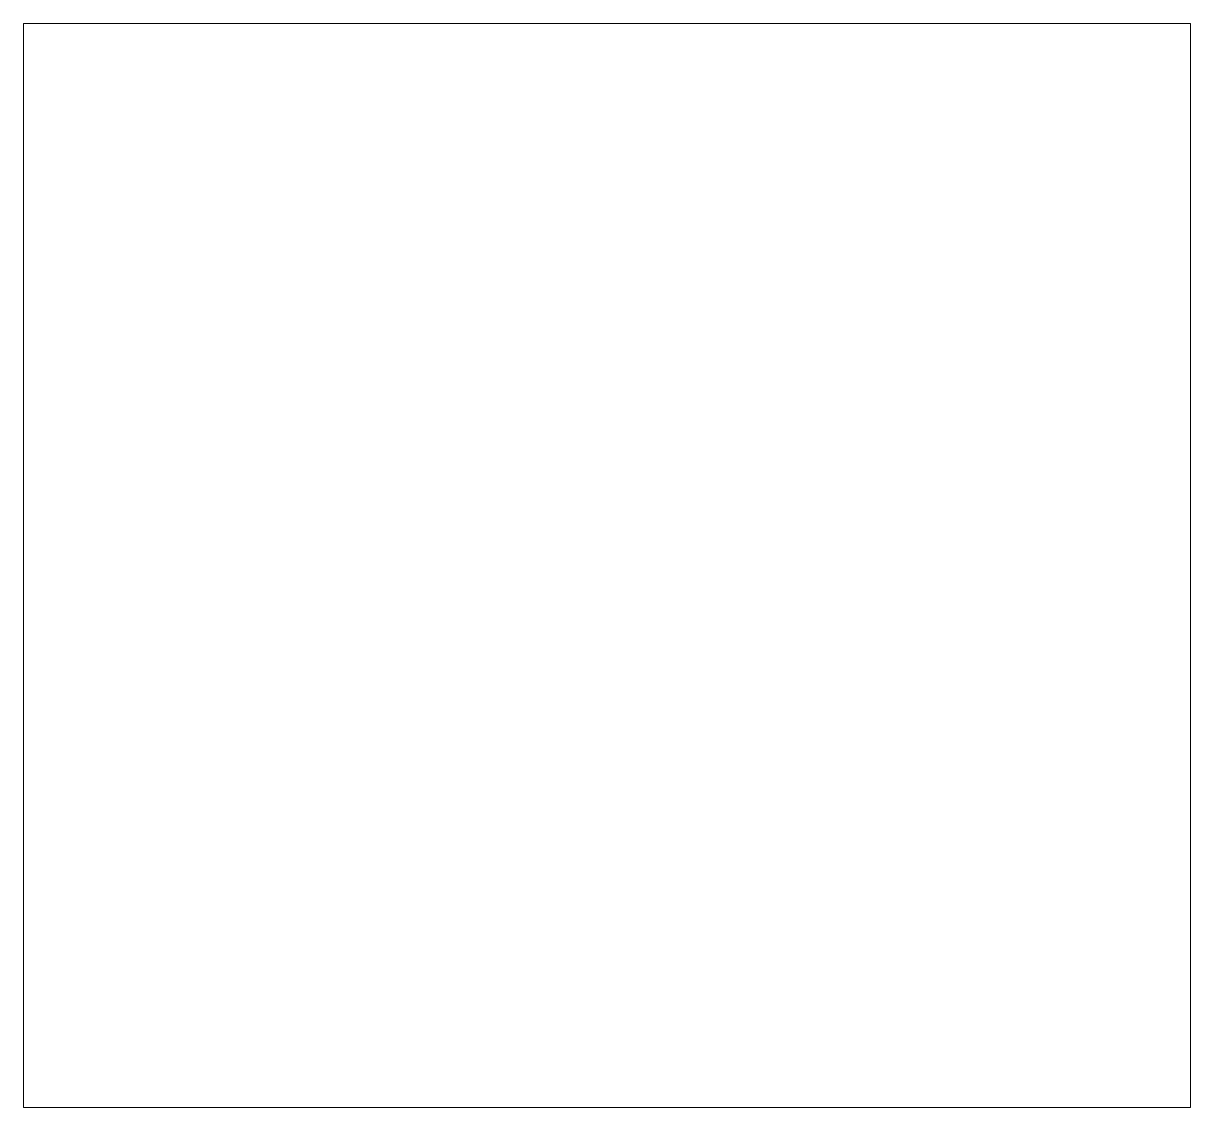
# Model space of a CAD drawing. Header units: inches. Extents: x 5 to 285, y -265 to -5.
import ezdxf

# ---------------------------------------------------------------- set-up
doc = ezdxf.new("R2010")
doc.units = ezdxf.units.IN
doc.header["$MEASUREMENT"] = 0
doc.layers.add('Layer 1', color=7, linetype='Continuous')

msp = doc.modelspace()

# ---------------------------------------------------------------- linework, layer by layer
at = {"layer": 'Layer 1', "lineweight": 0}
msp.add_lwpolyline([(285, -5), (285, -265), (5, -265), (5, -5), (285, -5)], dxfattribs=at)

doc.saveas('drawing.dxf')
